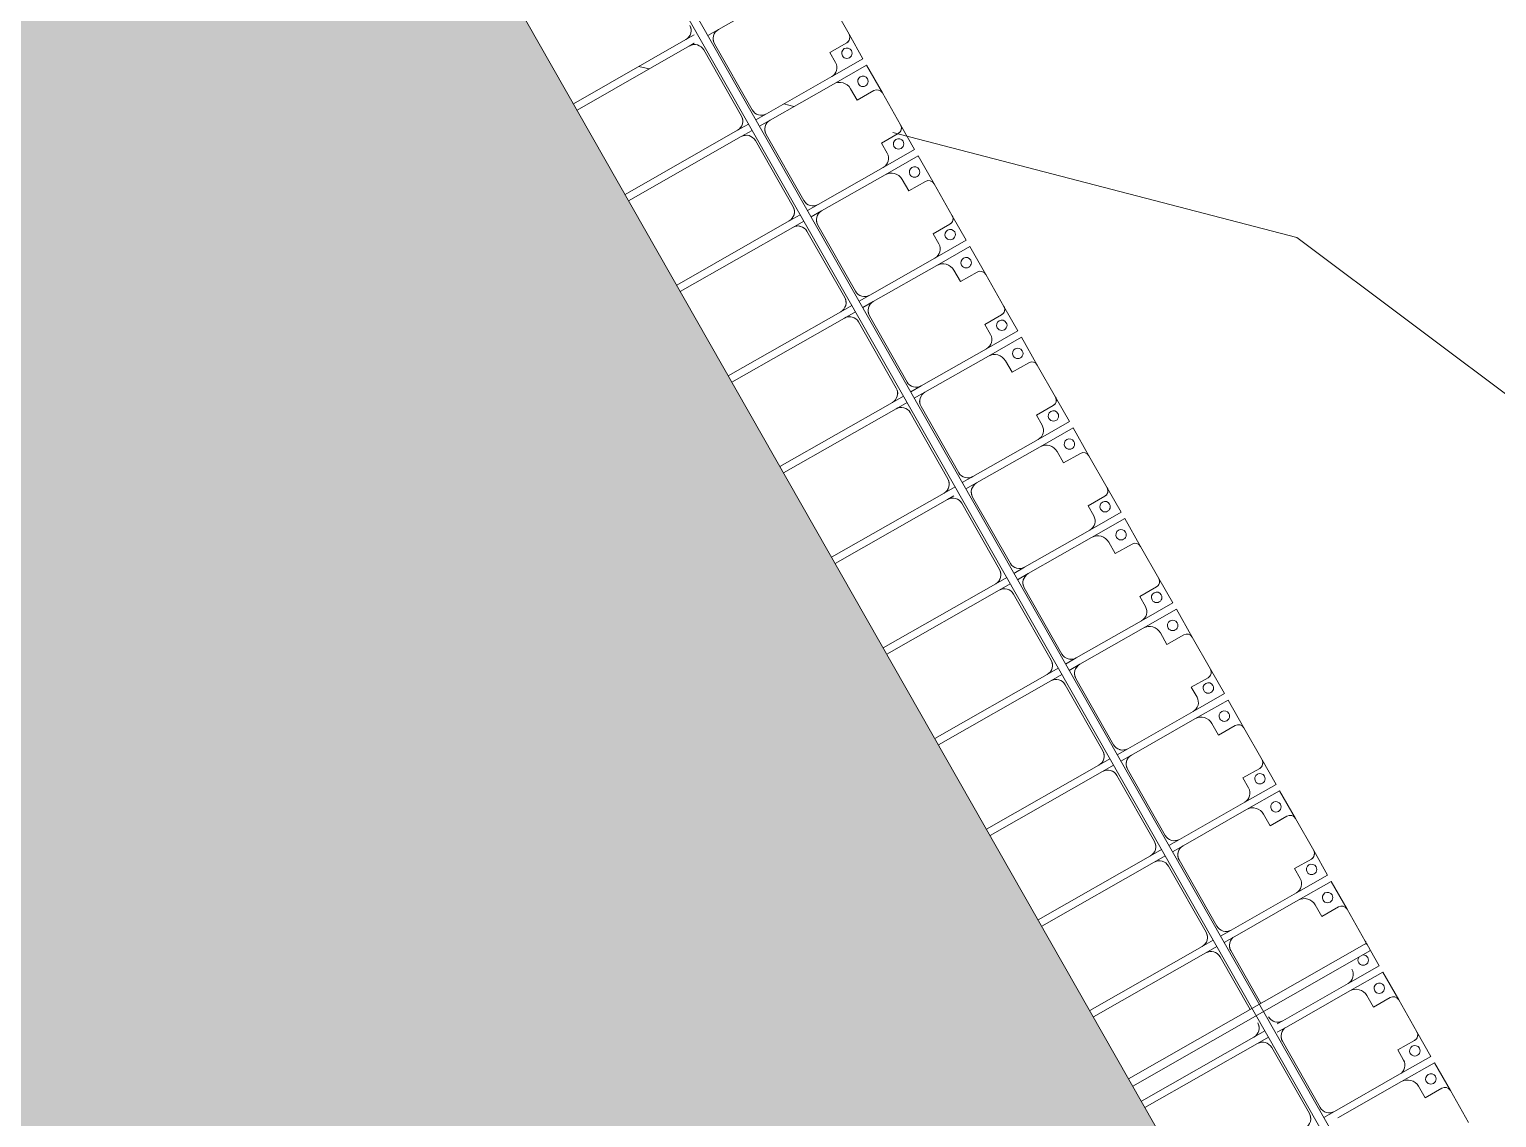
# Model space of a CAD drawing. Header units: millimetres. Extents: x -861324 to 439029, y -308065 to 694685.
# Drawn here: x -144491 to -137459, y 54599 to 59813 of the extents above; entities that cross this region are included whole.
import ezdxf

# ---------------------------------------------------------------- set-up
doc = ezdxf.new("R2010")
doc.units = ezdxf.units.MM
for name, color, linetype, lineweight in [('A-DETL-GENF', 92, 'Continuous', 9), ('A-DETL-THIN', 151, 'Continuous', 9), ('A-GENM', 13, 'Continuous', 9), ('C-TOPO-MINR', 7, 'Continuous', 9), ('S-BEAM', 12, 'Continuous', 9)]:
    doc.layers.add(name, color=color, linetype=linetype, lineweight=lineweight)

# ---------------------------------------------------------------- blocks, each defined once
blk = doc.blocks.new('Dải phao đi lại kèm đỡ invester - DẢI PHAO ĐI LẠI-15551-BỐ TRÍ BÈ PIN HỒ BẢN MÒNG')
at = {"layer": 'A-GENM', "color": 7}
for p, q in [((18588.2, 1312.2), (18411.8, 1312.2)), ((18618.2, 1189.7), (18618.2, 1282.2)), ((18881.8, 1282.2), (18881.8, 1189.7)), ((19088.2, 1312.2), (18911.8, 1312.2)), ((19118.2, 1189.7), (19118.2, 1282.2)), ((19381.8, 1282.2), (19381.8, 1189.7)), ((19588.2, 1312.2), (19411.8, 1312.2)), ((19618.2, 1189.7), (19618.2, 1282.2)), ((19881.8, 1282.2), (19881.8, 1189.7)), ((20088.2, 1312.2), (19911.8, 1312.2)), ((20118.2, 1189.7), (20118.2, 1282.2)), ((20381.8, 1282.2), (20381.8, 1189.7)), ((20588.2, 1312.2), (20411.8, 1312.2)), ((20618.2, 1189.7), (20618.2, 1282.2)), ((20881.8, 1282.2), (20881.8, 1189.7)), ((21088.2, 1312.2), (20911.8, 1312.2)), ((21118.2, 1189.7), (21118.2, 1282.2)), ((21381.8, 1282.2), (21381.8, 1189.7)), ((21588.2, 1312.2), (21411.8, 1312.2)), ((21618.2, 1189.7), (21618.2, 1282.2)), ((21881.8, 1282.2), (21881.8, 1189.7)), ((22088.2, 1312.2), (21911.8, 1312.2)), ((22118.2, 1189.7), (22118.2, 1282.2)), ((22381.8, 1282.2), (22381.8, 1189.7)), ((22588.2, 1312.2), (22411.8, 1312.2)), ((22618.2, 1189.7), (22618.2, 1282.2)), ((22881.8, 1282.2), (22881.8, 1189.7)), ((23088.2, 1312.2), (22911.8, 1312.2)), ((23118.2, 1189.7), (23118.2, 1282.2)), ((23381.8, 1282.2), (23381.8, 1189.7)), ((23588.2, 1312.2), (23411.8, 1312.2)), ((23881.8, 1282.2), (23881.8, 1189.7)), ((24088.2, 1312.2), (23911.8, 1312.2)), ((24118.2, 1189.7), (24118.2, 1282.2)), ((24381.8, 1282.2), (24381.8, 1189.7)), ((24588.2, 1312.2), (24411.8, 1312.2)), ((18258.4, 1129.7), (18258.4, 779.7)), ((18673.4, 1189.7), (18618.2, 1189.7)), ((18723.4, 779.7), (18723.4, 1139.7)), ((18758.4, 1129.7), (18758.4, 779.7)), ((18881.8, 1189.7), (18818.4, 1189.7)), ((19173.4, 1189.7), (19118.2, 1189.7)), ((19223.4, 779.7), (19223.4, 1139.7)), ((19258.4, 1129.7), (19258.4, 779.7)), ((19381.8, 1189.7), (19318.4, 1189.7)), ((19673.4, 1189.7), (19618.2, 1189.7)), ((19723.4, 779.7), (19723.4, 1139.7)), ((19758.4, 1129.7), (19758.4, 779.7)), ((19881.8, 1189.7), (19818.4, 1189.7)), ((20173.4, 1189.7), (20118.2, 1189.7)), ((20223.4, 779.7), (20223.4, 1139.7)), ((20258.4, 1129.7), (20258.4, 779.7)), ((20381.8, 1189.7), (20318.4, 1189.7)), ((20673.4, 1189.7), (20618.2, 1189.7)), ((20723.4, 779.7), (20723.4, 1139.7)), ((20758.4, 1129.7), (20758.4, 779.7)), ((20881.8, 1189.7), (20818.4, 1189.7)), ((21173.4, 1189.7), (21118.2, 1189.7)), ((21223.4, 779.7), (21223.4, 1139.7)), ((21258.4, 1129.7), (21258.4, 779.7)), ((21381.8, 1189.7), (21318.4, 1189.7)), ((21673.4, 1189.7), (21618.2, 1189.7)), ((21723.4, 779.7), (21723.4, 1139.7)), ((21758.4, 1129.7), (21758.4, 779.7)), ((21881.8, 1189.7), (21818.4, 1189.7)), ((22173.4, 1189.7), (22118.2, 1189.7)), ((22223.4, 779.7), (22223.4, 1139.7)), ((22258.4, 1129.7), (22258.4, 779.7)), ((22381.8, 1189.7), (22318.4, 1189.7)), ((22673.4, 1189.7), (22618.2, 1189.7)), ((22723.4, 779.7), (22723.4, 1139.7)), ((22758.4, 1129.7), (22758.4, 779.7)), ((22881.8, 1189.7), (22818.4, 1189.7)), ((23173.4, 1189.7), (23118.2, 1189.7)), ((23223.4, 779.7), (23223.4, 1139.7)), ((23258.4, 1129.7), (23258.4, 779.7)), ((23381.8, 1189.7), (23318.4, 1189.7)), ((23723.4, 779.7), (23723.4, 1139.7)), ((23758.4, 1129.7), (23758.4, 779.7)), ((23881.8, 1189.7), (23818.4, 1189.7)), ((24173.4, 1189.7), (24118.2, 1189.7)), ((24223.4, 779.7), (24223.4, 1139.7)), ((24258.4, 1129.7), (24258.4, 779.7)), ((24381.8, 1189.7), (24318.4, 1189.7)), ((18258.4, 721.1), (18258.4, 779.7)), ((18723.4, 779.7), (18723.4, 721.1)), ((18758.4, 721.1), (18758.4, 779.7)), ((19223.4, 779.7), (19223.4, 721.1)), ((19258.4, 721.1), (19258.4, 779.7)), ((19723.4, 779.7), (19723.4, 721.1)), ((19758.4, 721.1), (19758.4, 779.7)), ((20223.4, 779.7), (20223.4, 721.1)), ((20258.4, 721.1), (20258.4, 779.7)), ((20723.4, 779.7), (20723.4, 721.1)), ((20758.4, 721.1), (20758.4, 779.7)), ((21223.4, 779.7), (21223.4, 721.1)), ((21258.4, 721.1), (21258.4, 779.7)), ((21723.4, 779.7), (21723.4, 721.1)), ((21758.4, 721.1), (21758.4, 779.7)), ((22223.4, 779.7), (22223.4, 721.1)), ((22258.4, 721.1), (22258.4, 779.7)), ((22723.4, 779.7), (22723.4, 721.1)), ((22758.4, 721.1), (22758.4, 779.7)), ((23223.4, 779.7), (23223.4, 721.1)), ((23258.4, 721.1), (23258.4, 779.7)), ((23723.4, 779.7), (23723.4, 749.5)), ((23758.4, 729.5), (23758.4, 779.7)), ((24223.4, 779.7), (24223.4, 721.1)), ((18308.4, 729.7), (18673.4, 729.7)), ((18808.4, 729.7), (19173.4, 729.7)), ((19308.4, 729.7), (19673.4, 729.7)), ((19808.4, 729.7), (20173.4, 729.7)), ((20308.4, 729.7), (20673.4, 729.7)), ((20808.4, 729.7), (21173.4, 729.7)), ((21308.4, 729.7), (21673.4, 729.7)), ((21808.4, 729.7), (22173.4, 729.7)), ((22308.4, 729.7), (22673.4, 729.7)), ((22808.4, 729.7), (23173.4, 729.7)), ((23308.4, 729.7), (23599.8, 729.7)), ((23808.4, 729.7), (24173.4, 729.7)), ((18223.4, 666.8), (18223.4, 620.3)), ((18258.4, 620.3), (18258.4, 646.8)), ((18673.4, 670.3), (18308.4, 670.3)), ((18723.4, 681.1), (18723.4, 620.3)), ((18758.4, 620.3), (18758.4, 681.1)), ((19173.4, 670.3), (18808.4, 670.3)), ((19223.4, 681.1), (19223.4, 620.3)), ((19258.4, 620.3), (19258.4, 681.1)), ((19673.4, 670.3), (19308.4, 670.3)), ((19723.4, 681.1), (19723.4, 620.3)), ((19758.4, 620.3), (19758.4, 681.1)), ((20173.4, 670.3), (19808.4, 670.3)), ((20223.4, 681.1), (20223.4, 620.3)), ((20258.4, 620.3), (20258.4, 681.1)), ((20673.4, 670.3), (20308.4, 670.3)), ((20723.4, 681.1), (20723.4, 620.3)), ((20758.4, 620.3), (20758.4, 655.2)), ((21173.4, 670.3), (20808.4, 670.3)), ((21223.4, 681.1), (21223.4, 620.3)), ((21258.4, 620.3), (21258.4, 681.1)), ((21673.4, 670.3), (21308.4, 670.3)), ((21723.4, 681.1), (21723.4, 620.3)), ((21758.4, 620.3), (21758.4, 681.1)), ((22173.4, 670.3), (21808.4, 670.3)), ((22223.4, 681.1), (22223.4, 620.3)), ((22258.4, 620.3), (22258.4, 681.1)), ((22673.4, 670.3), (22308.4, 670.3)), ((22723.4, 681.1), (22723.4, 620.3)), ((22758.4, 620.3), (22758.4, 681.1)), ((23173.4, 670.3), (22808.4, 670.3)), ((23223.4, 681.1), (23223.4, 630)), ((23258.4, 620.3), (23258.4, 681.1)), ((23599.8, 670.3), (23308.4, 670.3)), ((23723.4, 681.1), (23723.4, 620.3)), ((23758.4, 620.3), (23758.4, 681.1)), ((24173.4, 670.3), (23808.4, 670.3)), ((18223.4, 0), (18223.4, 620.3)), ((18258.4, 620.3), (18258.4, 0)), ((18723.4, 0), (18723.4, 620.3)), ((18758.4, 620.3), (18758.4, 0)), ((19223.4, 0), (19223.4, 620.3)), ((19258.4, 620.3), (19258.4, 0)), ((19723.4, 0), (19723.4, 620.3)), ((19758.4, 620.3), (19758.4, 0)), ((20223.4, 0), (20223.4, 620.3)), ((20258.4, 620.3), (20258.4, 0)), ((20723.4, 0), (20723.4, 620.3)), ((20758.4, 620.3), (20758.4, 0)), ((21223.4, 0), (21223.4, 620.3)), ((21258.4, 620.3), (21258.4, 0)), ((21723.4, 0), (21723.4, 620.3)), ((21758.4, 620.3), (21758.4, 0)), ((22223.4, 0), (22223.4, 620.3)), ((22258.4, 620.3), (22258.4, 0)), ((22723.4, 0), (22723.4, 620.3)), ((22758.4, 620.3), (22758.4, 0)), ((23223.4, 0), (23223.4, 620.3)), ((23258.4, 620.3), (23258.4, 0)), ((23723.4, 0), (23723.4, 620.3)), ((23758.4, 620.3), (23758.4, 0))]:
    blk.add_line(p, q, dxfattribs=at)
at = {"layer": 'A-GENM', "color": 9}
for p, q in [((18588.2, 1312.2), (18723.4, 1312.2)), ((18723.4, 1312.2), (18588.2, 1312.2)), ((18618.2, 1282.2), (18618.2, 1189.7)), ((18618.2, 1282.2), (18618.2, 1189.7)), ((18618.2, 1189.7), (18618.2, 1282.2)), ((18723.4, 1312.2), (18723.4, 1139.7)), ((18723.4, 1139.7), (18723.4, 1312.2)), ((18758.4, 1312.2), (18911.8, 1312.2)), ((18758.4, 1129.7), (18758.4, 1312.2)), ((18758.4, 1312.2), (18758.4, 1129.7)), ((18911.8, 1312.2), (18758.4, 1312.2)), ((18881.8, 1189.7), (18881.8, 1282.2)), ((18881.8, 1189.7), (18881.8, 1282.2)), ((18881.8, 1282.2), (18881.8, 1189.7)), ((19088.2, 1312.2), (19223.4, 1312.2)), ((19223.4, 1312.2), (19088.2, 1312.2)), ((19118.2, 1282.2), (19118.2, 1189.7)), ((19118.2, 1282.2), (19118.2, 1189.7)), ((19118.2, 1189.7), (19118.2, 1282.2)), ((19223.4, 1312.2), (19223.4, 1139.7)), ((19223.4, 1139.7), (19223.4, 1312.2)), ((19258.4, 1312.2), (19411.8, 1312.2)), ((19258.4, 1129.7), (19258.4, 1312.2)), ((19258.4, 1312.2), (19258.4, 1129.7)), ((19411.8, 1312.2), (19258.4, 1312.2)), ((19381.8, 1189.7), (19381.8, 1282.2)), ((19381.8, 1189.7), (19381.8, 1282.2)), ((19381.8, 1282.2), (19381.8, 1189.7)), ((19588.2, 1312.2), (19723.4, 1312.2)), ((19723.4, 1312.2), (19588.2, 1312.2)), ((19618.2, 1282.2), (19618.2, 1189.7)), ((19618.2, 1282.2), (19618.2, 1189.7)), ((19618.2, 1189.7), (19618.2, 1282.2)), ((19723.4, 1312.2), (19723.4, 1139.7)), ((19723.4, 1139.7), (19723.4, 1312.2)), ((19758.4, 1312.2), (19911.8, 1312.2)), ((19758.4, 1129.7), (19758.4, 1312.2)), ((19758.4, 1312.2), (19758.4, 1129.7)), ((19911.8, 1312.2), (19758.4, 1312.2)), ((19881.8, 1189.7), (19881.8, 1282.2)), ((19881.8, 1189.7), (19881.8, 1282.2)), ((19881.8, 1282.2), (19881.8, 1189.7)), ((20088.2, 1312.2), (20223.4, 1312.2)), ((20223.4, 1312.2), (20088.2, 1312.2)), ((20118.2, 1282.2), (20118.2, 1189.7)), ((20118.2, 1282.2), (20118.2, 1189.7)), ((20118.2, 1189.7), (20118.2, 1282.2)), ((20223.4, 1312.2), (20223.4, 1139.7)), ((20223.4, 1139.7), (20223.4, 1312.2)), ((20258.4, 1312.2), (20411.8, 1312.2)), ((20258.4, 1129.7), (20258.4, 1312.2)), ((20258.4, 1312.2), (20258.4, 1129.7)), ((20411.8, 1312.2), (20258.4, 1312.2)), ((20381.8, 1189.7), (20381.8, 1282.2)), ((20381.8, 1189.7), (20381.8, 1282.2)), ((20381.8, 1282.2), (20381.8, 1189.7)), ((20588.2, 1312.2), (20723.4, 1312.2)), ((20723.4, 1312.2), (20588.2, 1312.2)), ((20618.2, 1282.2), (20618.2, 1189.7)), ((20618.2, 1282.2), (20618.2, 1189.7)), ((20618.2, 1189.7), (20618.2, 1282.2)), ((20723.4, 1312.2), (20723.4, 1139.7)), ((20723.4, 1139.7), (20723.4, 1312.2)), ((20758.4, 1312.2), (20911.8, 1312.2)), ((20758.4, 1129.7), (20758.4, 1312.2)), ((20758.4, 1312.2), (20758.4, 1129.7)), ((20911.8, 1312.2), (20758.4, 1312.2)), ((20881.8, 1189.7), (20881.8, 1282.2)), ((20881.8, 1189.7), (20881.8, 1282.2)), ((20881.8, 1282.2), (20881.8, 1189.7)), ((21088.2, 1312.2), (21223.4, 1312.2)), ((21223.4, 1312.2), (21088.2, 1312.2)), ((21118.2, 1282.2), (21118.2, 1189.7)), ((21118.2, 1282.2), (21118.2, 1189.7)), ((21118.2, 1189.7), (21118.2, 1282.2)), ((21223.4, 1312.2), (21223.4, 1139.7)), ((21223.4, 1139.7), (21223.4, 1312.2)), ((21258.4, 1312.2), (21411.8, 1312.2)), ((21258.4, 1129.7), (21258.4, 1312.2)), ((21258.4, 1312.2), (21258.4, 1129.7)), ((21411.8, 1312.2), (21258.4, 1312.2)), ((21381.8, 1189.7), (21381.8, 1282.2)), ((21381.8, 1189.7), (21381.8, 1282.2)), ((21381.8, 1282.2), (21381.8, 1189.7)), ((21588.2, 1312.2), (21723.4, 1312.2)), ((21723.4, 1312.2), (21588.2, 1312.2)), ((21618.2, 1282.2), (21618.2, 1189.7)), ((21618.2, 1282.2), (21618.2, 1189.7)), ((21618.2, 1189.7), (21618.2, 1282.2)), ((21723.4, 1312.2), (21723.4, 1139.7)), ((21723.4, 1139.7), (21723.4, 1312.2)), ((21758.4, 1312.2), (21911.8, 1312.2)), ((21758.4, 1129.7), (21758.4, 1312.2)), ((21758.4, 1312.2), (21758.4, 1129.7)), ((21911.8, 1312.2), (21758.4, 1312.2)), ((21881.8, 1189.7), (21881.8, 1282.2)), ((21881.8, 1189.7), (21881.8, 1282.2)), ((21881.8, 1282.2), (21881.8, 1189.7)), ((22088.2, 1312.2), (22223.4, 1312.2)), ((22223.4, 1312.2), (22088.2, 1312.2)), ((22118.2, 1282.2), (22118.2, 1189.7)), ((22118.2, 1282.2), (22118.2, 1189.7)), ((22118.2, 1189.7), (22118.2, 1282.2)), ((22223.4, 1312.2), (22223.4, 1139.7)), ((22223.4, 1139.7), (22223.4, 1312.2)), ((22258.4, 1312.2), (22411.8, 1312.2)), ((22258.4, 1129.7), (22258.4, 1312.2)), ((22258.4, 1312.2), (22258.4, 1129.7)), ((22411.8, 1312.2), (22258.4, 1312.2)), ((22381.8, 1189.7), (22381.8, 1282.2)), ((22381.8, 1189.7), (22381.8, 1282.2)), ((22381.8, 1282.2), (22381.8, 1189.7)), ((22588.2, 1312.2), (22723.4, 1312.2)), ((22723.4, 1312.2), (22588.2, 1312.2)), ((22618.2, 1282.2), (22618.2, 1189.7)), ((22618.2, 1282.2), (22618.2, 1189.7)), ((22618.2, 1189.7), (22618.2, 1282.2)), ((22723.4, 1312.2), (22723.4, 1139.7)), ((22723.4, 1139.7), (22723.4, 1312.2)), ((22758.4, 1312.2), (22911.8, 1312.2)), ((22758.4, 1129.7), (22758.4, 1312.2)), ((22758.4, 1312.2), (22758.4, 1129.7)), ((22911.8, 1312.2), (22758.4, 1312.2)), ((22881.8, 1228.8), (22881.8, 1282.2)), ((22881.8, 1228.8), (22881.8, 1282.2)), ((22881.8, 1282.2), (22881.8, 1228.8)), ((23088.2, 1312.2), (23223.4, 1312.2)), ((23223.4, 1312.2), (23088.2, 1312.2)), ((23118.2, 1282.2), (23118.2, 1189.7)), ((23118.2, 1282.2), (23118.2, 1189.7)), ((23118.2, 1189.7), (23118.2, 1282.2)), ((23223.4, 1312.2), (23223.4, 1139.7)), ((23223.4, 1139.7), (23223.4, 1312.2)), ((23258.4, 1312.2), (23411.8, 1312.2)), ((23258.4, 1129.7), (23258.4, 1312.2)), ((23258.4, 1312.2), (23258.4, 1129.7)), ((23411.8, 1312.2), (23258.4, 1312.2)), ((23381.8, 1189.7), (23381.8, 1282.2)), ((23381.8, 1189.7), (23381.8, 1282.2)), ((23381.8, 1282.2), (23381.8, 1189.7)), ((23639.8, 1312.2), (23723.4, 1312.2)), ((23723.4, 1312.2), (23639.8, 1312.2)), ((23723.4, 1312.2), (23723.4, 1139.7)), ((23723.4, 1139.7), (23723.4, 1312.2)), ((23758.4, 1312.2), (23911.8, 1312.2)), ((23758.4, 1129.7), (23758.4, 1312.2)), ((23758.4, 1312.2), (23758.4, 1129.7)), ((23911.8, 1312.2), (23758.4, 1312.2)), ((23881.8, 1189.7), (23881.8, 1282.2)), ((23881.8, 1189.7), (23881.8, 1282.2)), ((23881.8, 1282.2), (23881.8, 1189.7)), ((24088.2, 1312.2), (24223.4, 1312.2)), ((24223.4, 1312.2), (24088.2, 1312.2)), ((24118.2, 1282.2), (24118.2, 1189.7)), ((24118.2, 1282.2), (24118.2, 1189.7)), ((24118.2, 1189.7), (24118.2, 1282.2)), ((24223.4, 1312.2), (24223.4, 1139.7)), ((24223.4, 1139.7), (24223.4, 1312.2)), ((24258.4, 1312.2), (24411.8, 1312.2)), ((24258.4, 1129.7), (24258.4, 1312.2)), ((24258.4, 1312.2), (24258.4, 1129.7)), ((24411.8, 1312.2), (24258.4, 1312.2)), ((24381.8, 1189.7), (24381.8, 1282.2)), ((24381.8, 1189.7), (24381.8, 1282.2)), ((24381.8, 1282.2), (24381.8, 1189.7)), ((18618.2, 1189.7), (18673.4, 1189.7)), ((18618.2, 1189.7), (18673.4, 1189.7)), ((18673.4, 1189.7), (18618.2, 1189.7)), ((18818.4, 1189.7), (18881.8, 1189.7)), ((18818.4, 1189.7), (18881.8, 1189.7)), ((18881.8, 1189.7), (18818.4, 1189.7)), ((19118.2, 1189.7), (19173.4, 1189.7)), ((19118.2, 1189.7), (19173.4, 1189.7)), ((19173.4, 1189.7), (19118.2, 1189.7)), ((19318.4, 1189.7), (19381.8, 1189.7)), ((19318.4, 1189.7), (19381.8, 1189.7)), ((19381.8, 1189.7), (19318.4, 1189.7)), ((19618.2, 1189.7), (19673.4, 1189.7)), ((19618.2, 1189.7), (19673.4, 1189.7)), ((19673.4, 1189.7), (19618.2, 1189.7)), ((19818.4, 1189.7), (19881.8, 1189.7)), ((19818.4, 1189.7), (19881.8, 1189.7)), ((19881.8, 1189.7), (19818.4, 1189.7)), ((20118.2, 1189.7), (20173.4, 1189.7)), ((20118.2, 1189.7), (20173.4, 1189.7)), ((20173.4, 1189.7), (20118.2, 1189.7)), ((20318.4, 1189.7), (20381.8, 1189.7)), ((20318.4, 1189.7), (20381.8, 1189.7)), ((20381.8, 1189.7), (20318.4, 1189.7)), ((20618.2, 1189.7), (20673.4, 1189.7)), ((20618.2, 1189.7), (20673.4, 1189.7)), ((20673.4, 1189.7), (20618.2, 1189.7)), ((20818.4, 1189.7), (20881.8, 1189.7)), ((20818.4, 1189.7), (20881.8, 1189.7)), ((20881.8, 1189.7), (20818.4, 1189.7)), ((21118.2, 1189.7), (21173.4, 1189.7)), ((21118.2, 1189.7), (21173.4, 1189.7)), ((21173.4, 1189.7), (21118.2, 1189.7)), ((21318.4, 1189.7), (21381.8, 1189.7)), ((21318.4, 1189.7), (21381.8, 1189.7)), ((21381.8, 1189.7), (21318.4, 1189.7)), ((21618.2, 1189.7), (21673.4, 1189.7)), ((21618.2, 1189.7), (21673.4, 1189.7)), ((21673.4, 1189.7), (21618.2, 1189.7)), ((21818.4, 1189.7), (21881.8, 1189.7)), ((21818.4, 1189.7), (21881.8, 1189.7)), ((21881.8, 1189.7), (21818.4, 1189.7)), ((22118.2, 1189.7), (22173.4, 1189.7)), ((22118.2, 1189.7), (22173.4, 1189.7)), ((22173.4, 1189.7), (22118.2, 1189.7)), ((22318.4, 1189.7), (22381.8, 1189.7)), ((22318.4, 1189.7), (22381.8, 1189.7)), ((22381.8, 1189.7), (22318.4, 1189.7)), ((22618.2, 1189.7), (22673.4, 1189.7)), ((22618.2, 1189.7), (22673.4, 1189.7)), ((22673.4, 1189.7), (22618.2, 1189.7)), ((22818.4, 1189.7), (22881.8, 1189.7)), ((22818.4, 1189.7), (22881.8, 1189.7)), ((22881.8, 1189.7), (22818.4, 1189.7)), ((23118.2, 1189.7), (23173.4, 1189.7)), ((23118.2, 1189.7), (23173.4, 1189.7)), ((23173.4, 1189.7), (23118.2, 1189.7)), ((23318.4, 1189.7), (23381.8, 1189.7)), ((23318.4, 1189.7), (23381.8, 1189.7)), ((23381.8, 1189.7), (23318.4, 1189.7)), ((23818.4, 1189.7), (23881.8, 1189.7)), ((23818.4, 1189.7), (23881.8, 1189.7)), ((23881.8, 1189.7), (23818.4, 1189.7)), ((24118.2, 1189.7), (24173.4, 1189.7)), ((24118.2, 1189.7), (24173.4, 1189.7)), ((24173.4, 1189.7), (24118.2, 1189.7)), ((24318.4, 1189.7), (24381.8, 1189.7)), ((24318.4, 1189.7), (24381.8, 1189.7)), ((24381.8, 1189.7), (24318.4, 1189.7)), ((18258.4, 721.1), (18258.4, 779.7)), ((18723.4, 779.7), (18723.4, 721.1)), ((18758.4, 721.1), (18758.4, 779.7)), ((19223.4, 779.7), (19223.4, 721.1)), ((19258.4, 721.1), (19258.4, 779.7)), ((19723.4, 779.7), (19723.4, 721.1)), ((19758.4, 721.1), (19758.4, 779.7)), ((20223.4, 779.7), (20223.4, 721.1)), ((20258.4, 721.1), (20258.4, 779.7)), ((20723.4, 779.7), (20723.4, 721.1)), ((20758.4, 721.1), (20758.4, 779.7)), ((21223.4, 779.7), (21223.4, 721.1)), ((21258.4, 721.1), (21258.4, 779.7)), ((21723.4, 779.7), (21723.4, 721.1)), ((21758.4, 721.1), (21758.4, 779.7)), ((22223.4, 779.7), (22223.4, 721.1)), ((22258.4, 721.1), (22258.4, 779.7)), ((22723.4, 779.7), (22723.4, 721.1)), ((22758.4, 721.1), (22758.4, 779.7)), ((23223.4, 779.7), (23223.4, 721.1)), ((23258.4, 721.1), (23258.4, 779.7)), ((23723.4, 779.7), (23723.4, 749.5)), ((23758.4, 729.5), (23758.4, 779.7)), ((24223.4, 779.7), (24223.4, 721.1)), ((18258.4, 619), (18258.4, 646.8)), ((18723.4, 681.1), (18723.4, 620.3)), ((18758.4, 620.3), (18758.4, 681.1)), ((19223.4, 681.1), (19223.4, 620.3)), ((19258.4, 620.3), (19258.4, 681.1)), ((19723.4, 681.1), (19723.4, 620.3)), ((19758.4, 620.3), (19758.4, 681.1)), ((20223.4, 681.1), (20223.4, 620.3)), ((20258.4, 620.3), (20258.4, 681.1)), ((20723.4, 681.1), (20723.4, 620.3)), ((21223.4, 681.1), (21223.4, 620.3)), ((21258.4, 620.3), (21258.4, 681.1)), ((21723.4, 681.1), (21723.4, 620.3)), ((21758.4, 620.3), (21758.4, 681.1)), ((22223.4, 681.1), (22223.4, 620.3)), ((22258.4, 620.3), (22258.4, 681.1)), ((22723.4, 681.1), (22723.4, 620.3)), ((22758.4, 620.3), (22758.4, 681.1)), ((23223.4, 681.1), (23223.4, 630)), ((23258.4, 620.3), (23258.4, 681.1)), ((23723.4, 681.1), (23723.4, 620.3)), ((23758.4, 620.3), (23758.4, 681.1))]:
    blk.add_line(p, q, dxfattribs=at)
at = {"layer": 'A-GENM', "color": 7}
for centre, radius, start, end in [((18588.2, 1282.2), 30, 360, 90), ((18911.8, 1282.2), 30, 90, 180), ((19088.2, 1282.2), 30, 360, 90), ((19411.8, 1282.2), 30, 90, 180), ((19588.2, 1282.2), 30, 360, 90), ((19911.8, 1282.2), 30, 90, 180), ((20088.2, 1282.2), 30, 360, 90), ((20411.8, 1282.2), 30, 90, 180), ((20588.2, 1282.2), 30, 360, 90), ((20911.8, 1282.2), 30, 90, 180), ((21088.2, 1282.2), 30, 360, 90), ((21411.8, 1282.2), 30, 90, 180), ((21588.2, 1282.2), 30, 360, 90), ((21911.8, 1282.2), 30, 90, 180), ((22088.2, 1282.2), 30, 360, 90), ((22411.8, 1282.2), 30, 90, 180), ((22588.2, 1282.2), 30, 360, 90), ((22911.8, 1282.2), 30, 90, 180), ((23088.2, 1282.2), 30, 360, 90), ((23411.8, 1282.2), 30, 90, 180), ((23588.2, 1282.2), 30, 60, 90), ((23911.8, 1282.2), 30, 90, 180), ((24088.2, 1282.2), 30, 360, 90), ((24411.8, 1282.2), 30, 90, 180), ((18673.4, 1139.7), 50, 0, 90), ((18818.4, 1129.7), 60, 90, 180), ((19173.4, 1139.7), 50, 0, 90), ((19318.4, 1129.7), 60, 90, 180), ((19673.4, 1139.7), 50, 0, 90), ((19818.4, 1129.7), 60, 90, 180), ((20173.4, 1139.7), 50, 0, 90), ((20318.4, 1129.7), 60, 90, 180), ((20673.4, 1139.7), 50, 0, 90), ((20818.4, 1129.7), 60, 90, 180), ((21173.4, 1139.7), 50, 0, 90), ((21318.4, 1129.7), 60, 90, 180), ((21673.4, 1139.7), 50, 0, 90), ((21818.4, 1129.7), 60, 90, 180), ((22173.4, 1139.7), 50, 0, 90), ((22318.4, 1129.7), 60, 90, 180), ((22673.4, 1139.7), 50, 0, 90), ((22818.4, 1129.7), 60, 90, 180), ((23173.4, 1139.7), 50, 0, 90), ((23318.4, 1129.7), 60, 90, 180), ((23673.4, 1139.7), 50, 0, 90), ((23818.4, 1129.7), 60, 90, 180), ((24173.4, 1139.7), 50, 0, 90), ((24318.4, 1129.7), 60, 90, 180), ((18308.4, 779.7), 50, 180, 270), ((18673.4, 779.7), 50, 270, 0), ((18673.4, 779.7), 50, 300, 0), ((18808.4, 779.7), 50, 180, 270), ((19173.4, 779.7), 50, 270, 0), ((19173.4, 779.7), 50, 300, 0), ((19308.4, 779.7), 50, 180, 270), ((19673.4, 779.7), 50, 270, 0), ((19673.4, 779.7), 50, 300, 0), ((19808.4, 779.7), 50, 180, 270), ((20173.4, 779.7), 50, 270, 0), ((20173.4, 779.7), 50, 300, 0), ((20308.4, 779.7), 50, 180, 270), ((20673.4, 779.7), 50, 270, 0), ((20673.4, 779.7), 50, 300, 0), ((20808.4, 779.7), 50, 180, 270), ((21173.4, 779.7), 50, 270, 0), ((21173.4, 779.7), 50, 300, 0), ((21308.4, 779.7), 50, 180, 270), ((21673.4, 779.7), 50, 270, 0), ((21673.4, 779.7), 50, 300, 0), ((21808.4, 779.7), 50, 180, 270), ((22173.4, 779.7), 50, 270, 0), ((22173.4, 779.7), 50, 300, 0), ((22308.4, 779.7), 50, 180, 270), ((22673.4, 779.7), 50, 270, 0), ((22673.4, 779.7), 50, 300, 0), ((22808.4, 779.7), 50, 180, 270), ((23173.4, 779.7), 50, 270, 0), ((23173.4, 779.7), 50, 300, 0), ((23308.4, 779.7), 50, 180, 270), ((23673.4, 779.7), 50, 270, 0), ((23673.4, 779.7), 50, 300, 0), ((23808.4, 779.7), 50, 180, 270), ((24173.4, 779.7), 50, 270, 0), ((24173.4, 779.7), 50, 300, 0), ((18308.4, 779.7), 50, 210, 270), ((18808.4, 779.7), 50, 210, 270), ((19308.4, 779.7), 50, 210, 270), ((19808.4, 779.7), 50, 210, 270), ((20308.4, 779.7), 50, 210, 270), ((20808.4, 779.7), 50, 210, 270), ((21308.4, 779.7), 50, 210, 270), ((21808.4, 779.7), 50, 210, 270), ((22308.4, 779.7), 50, 210, 270), ((22808.4, 779.7), 50, 210, 270), ((23308.4, 779.7), 50, 210, 270), ((23808.4, 779.7), 50, 210, 270), ((18173.4, 620.3), 50, 360, 90), ((18173.4, 620.3), 50, 30, 90), ((18308.4, 620.3), 50, 90, 180), ((18308.4, 620.3), 50, 119.28407, 180), ((18673.4, 620.3), 50, 360, 90), ((18673.4, 620.3), 50, 30, 90), ((18808.4, 620.3), 50, 90, 180), ((18808.4, 620.3), 50, 120, 180), ((19173.4, 620.3), 50, 360, 90), ((19173.4, 620.3), 50, 30, 90), ((19308.4, 620.3), 50, 90, 180), ((19308.4, 620.3), 50, 120, 180), ((19673.4, 620.3), 50, 360, 90), ((19673.4, 620.3), 50, 30, 90), ((19808.4, 620.3), 50, 90, 180), ((19808.4, 620.3), 50, 120, 180), ((20173.4, 620.3), 50, 360, 90), ((20173.4, 620.3), 50, 30, 90), ((20308.4, 620.3), 50, 90, 180), ((20308.4, 620.3), 50, 120, 180), ((20673.4, 620.3), 50, 360, 90), ((20673.4, 620.3), 50, 30, 90), ((20808.4, 620.3), 50, 90, 180), ((20808.4, 620.3), 50, 120, 180), ((21173.4, 620.3), 50, 360, 90), ((21173.4, 620.3), 50, 30, 90), ((21308.4, 620.3), 50, 90, 180), ((21308.4, 620.3), 50, 120, 180), ((21673.4, 620.3), 50, 360, 90), ((21673.4, 620.3), 50, 30, 90), ((21808.4, 620.3), 50, 90, 180), ((21808.4, 620.3), 50, 120, 180), ((22173.4, 620.3), 50, 360, 90), ((22173.4, 620.3), 50, 30, 90), ((22308.4, 620.3), 50, 90, 180), ((22308.4, 620.3), 50, 120, 180), ((22673.4, 620.3), 50, 360, 90), ((22673.4, 620.3), 50, 30, 90), ((22808.4, 620.3), 50, 90, 180), ((22808.4, 620.3), 50, 120, 180), ((23173.4, 620.3), 50, 360, 90), ((23173.4, 620.3), 50, 30, 90), ((23308.4, 620.3), 50, 90, 180), ((23308.4, 620.3), 50, 120, 180), ((23673.4, 620.3), 50, 360, 90), ((23673.4, 620.3), 50, 30, 90), ((23808.4, 620.3), 50, 90, 180), ((23808.4, 620.3), 50, 120, 180), ((24173.4, 620.3), 50, 360, 90), ((24173.4, 620.3), 50, 30, 90)]:
    blk.add_arc(centre, radius, start, end, dxfattribs=at)
at = {"layer": 'A-GENM', "color": 9}
for centre, radius, start, end in [((18588.2, 1282.2), 30, 0, 90), ((18588.2, 1282.2), 30, 360, 90), ((18588.2, 1282.2), 30, 360, 90), ((18661.8, 1258.6), 25, 90, 270), ((18661.8, 1258.6), 25, 90, 270), ((18661.8, 1258.6), 25, 270, 90), ((18661.8, 1258.6), 25, 270, 90), ((18816.8, 1258.6), 25, 90, 270), ((18816.8, 1258.6), 25, 90, 270), ((18816.8, 1258.6), 25, 270, 90), ((18816.8, 1258.6), 25, 270, 90), ((18911.8, 1282.2), 30, 90, 180), ((18911.8, 1282.2), 30, 90, 180), ((18911.8, 1282.2), 30, 90, 180), ((19088.2, 1282.2), 30, 0, 90), ((19088.2, 1282.2), 30, 360, 90), ((19088.2, 1282.2), 30, 360, 90), ((19161.8, 1258.6), 25, 90, 270), ((19161.8, 1258.6), 25, 90, 270), ((19161.8, 1258.6), 25, 270, 90), ((19161.8, 1258.6), 25, 270, 90), ((19316.8, 1258.6), 25, 90, 270), ((19316.8, 1258.6), 25, 90, 270), ((19316.8, 1258.6), 25, 270, 90), ((19316.8, 1258.6), 25, 270, 90), ((19411.8, 1282.2), 30, 90, 180), ((19411.8, 1282.2), 30, 90, 180), ((19411.8, 1282.2), 30, 90, 180), ((19588.2, 1282.2), 30, 0, 90), ((19588.2, 1282.2), 30, 360, 90), ((19588.2, 1282.2), 30, 360, 90), ((19661.8, 1258.6), 25, 90, 270), ((19661.8, 1258.6), 25, 90, 270), ((19661.8, 1258.6), 25, 270, 90), ((19661.8, 1258.6), 25, 270, 90), ((19816.8, 1258.6), 25, 90, 270), ((19816.8, 1258.6), 25, 90, 270), ((19816.8, 1258.6), 25, 270, 90), ((19816.8, 1258.6), 25, 270, 90), ((19911.8, 1282.2), 30, 90, 180), ((19911.8, 1282.2), 30, 90, 180), ((19911.8, 1282.2), 30, 90, 180), ((20088.2, 1282.2), 30, 0, 90), ((20088.2, 1282.2), 30, 360, 90), ((20088.2, 1282.2), 30, 360, 90), ((20161.8, 1258.6), 25, 90, 270), ((20161.8, 1258.6), 25, 90, 270), ((20161.8, 1258.6), 25, 270, 90), ((20161.8, 1258.6), 25, 270, 90), ((20316.8, 1258.6), 25, 90, 270), ((20316.8, 1258.6), 25, 90, 270), ((20316.8, 1258.6), 25, 270, 90), ((20316.8, 1258.6), 25, 270, 90), ((20411.8, 1282.2), 30, 90, 180), ((20411.8, 1282.2), 30, 90, 180), ((20411.8, 1282.2), 30, 90, 180), ((20588.2, 1282.2), 30, 0, 90), ((20588.2, 1282.2), 30, 360, 90), ((20588.2, 1282.2), 30, 360, 90), ((20661.8, 1258.6), 25, 90, 270), ((20661.8, 1258.6), 25, 90, 270), ((20661.8, 1258.6), 25, 270, 90), ((20661.8, 1258.6), 25, 270, 90), ((20816.8, 1258.6), 25, 90, 270), ((20816.8, 1258.6), 25, 90, 270), ((20816.8, 1258.6), 25, 270, 90), ((20816.8, 1258.6), 25, 270, 90), ((20911.8, 1282.2), 30, 90, 180), ((20911.8, 1282.2), 30, 90, 180), ((20911.8, 1282.2), 30, 90, 180), ((21088.2, 1282.2), 30, 0, 90), ((21088.2, 1282.2), 30, 360, 90), ((21088.2, 1282.2), 30, 360, 90), ((21161.8, 1258.6), 25, 90, 270), ((21161.8, 1258.6), 25, 90, 270), ((21161.8, 1258.6), 25, 270, 90), ((21161.8, 1258.6), 25, 270, 90), ((21316.8, 1258.6), 25, 90, 270), ((21316.8, 1258.6), 25, 90, 270), ((21316.8, 1258.6), 25, 270, 90), ((21316.8, 1258.6), 25, 270, 90), ((21411.8, 1282.2), 30, 90, 180), ((21411.8, 1282.2), 30, 90, 180), ((21411.8, 1282.2), 30, 90, 180), ((21588.2, 1282.2), 30, 0, 90), ((21588.2, 1282.2), 30, 360, 90), ((21588.2, 1282.2), 30, 360, 90), ((21661.8, 1258.6), 25, 90, 270), ((21661.8, 1258.6), 25, 90, 270), ((21661.8, 1258.6), 25, 270, 90), ((21661.8, 1258.6), 25, 270, 90), ((21816.8, 1258.6), 25, 90, 270), ((21816.8, 1258.6), 25, 90, 270), ((21816.8, 1258.6), 25, 270, 90), ((21816.8, 1258.6), 25, 270, 90), ((21911.8, 1282.2), 30, 90, 180), ((21911.8, 1282.2), 30, 90, 180), ((21911.8, 1282.2), 30, 90, 180), ((22088.2, 1282.2), 30, 0, 90), ((22088.2, 1282.2), 30, 360, 90), ((22088.2, 1282.2), 30, 360, 90), ((22161.8, 1258.6), 25, 90, 270), ((22161.8, 1258.6), 25, 90, 270), ((22161.8, 1258.6), 25, 270, 90), ((22161.8, 1258.6), 25, 270, 90), ((22316.8, 1258.6), 25, 90, 270), ((22316.8, 1258.6), 25, 90, 270), ((22316.8, 1258.6), 25, 270, 90), ((22316.8, 1258.6), 25, 270, 90), ((22411.8, 1282.2), 30, 90, 180), ((22411.8, 1282.2), 30, 90, 180), ((22411.8, 1282.2), 30, 90, 180), ((22588.2, 1282.2), 30, 0, 90), ((22588.2, 1282.2), 30, 360, 90), ((22588.2, 1282.2), 30, 360, 90), ((22661.8, 1258.6), 25, 90, 270), ((22661.8, 1258.6), 25, 90, 270), ((22661.8, 1258.6), 25, 270, 90), ((22661.8, 1258.6), 25, 270, 90), ((22816.8, 1258.6), 25, 90, 270), ((22816.8, 1258.6), 25, 90, 270), ((22816.8, 1258.6), 25, 270, 90), ((22816.8, 1258.6), 25, 270, 90), ((22911.8, 1282.2), 30, 90, 180), ((22911.8, 1282.2), 30, 90, 180), ((22911.8, 1282.2), 30, 90, 180), ((23088.2, 1282.2), 30, 0, 90), ((23088.2, 1282.2), 30, 360, 90), ((23088.2, 1282.2), 30, 360, 90), ((23161.8, 1258.6), 25, 90, 270), ((23161.8, 1258.6), 25, 90, 270), ((23161.8, 1258.6), 25, 270, 90), ((23161.8, 1258.6), 25, 270, 90), ((23316.8, 1258.6), 25, 90, 270), ((23316.8, 1258.6), 25, 90, 270), ((23316.8, 1258.6), 25, 270, 90), ((23316.8, 1258.6), 25, 270, 90), ((23411.8, 1282.2), 30, 90, 180), ((23411.8, 1282.2), 30, 90, 180), ((23411.8, 1282.2), 30, 90, 180), ((23588.2, 1282.2), 30, 60, 90), ((23588.2, 1282.2), 30, 60, 90), ((23588.2, 1282.2), 30, 60, 90), ((23661.8, 1258.6), 25, 90, 150), ((23661.8, 1258.6), 25, 90, 150), ((23661.8, 1258.6), 25, 270, 90), ((23661.8, 1258.6), 25, 270, 90), ((23816.8, 1258.6), 25, 90, 270), ((23816.8, 1258.6), 25, 90, 270), ((23816.8, 1258.6), 25, 270, 90), ((23816.8, 1258.6), 25, 270, 90), ((23911.8, 1282.2), 30, 90, 180), ((23911.8, 1282.2), 30, 90, 180), ((23911.8, 1282.2), 30, 90, 180), ((24088.2, 1282.2), 30, 0, 90), ((24088.2, 1282.2), 30, 360, 90), ((24088.2, 1282.2), 30, 360, 90), ((24161.8, 1258.6), 25, 90, 270), ((24161.8, 1258.6), 25, 90, 270), ((24161.8, 1258.6), 25, 270, 90), ((24161.8, 1258.6), 25, 270, 90), ((24316.8, 1258.6), 25, 90, 270), ((24316.8, 1258.6), 25, 90, 270), ((24316.8, 1258.6), 25, 270, 90), ((24316.8, 1258.6), 25, 270, 90), ((24411.8, 1282.2), 30, 90, 180), ((24411.8, 1282.2), 30, 90, 180), ((24411.8, 1282.2), 30, 90, 180), ((23661.8, 1258.6), 25, 210, 270), ((23661.8, 1258.6), 25, 210, 270), ((18673.4, 1139.7), 50, 0, 90), ((18673.4, 1139.7), 50, 0, 90), ((18673.4, 1139.7), 50, 0, 90), ((18818.4, 1129.7), 60, 90, 180), ((18818.4, 1129.7), 60, 90, 180), ((18818.4, 1129.7), 60, 90, 180), ((19173.4, 1139.7), 50, 0, 90), ((19173.4, 1139.7), 50, 0, 90), ((19173.4, 1139.7), 50, 0, 90), ((19318.4, 1129.7), 60, 90, 180), ((19318.4, 1129.7), 60, 90, 180), ((19318.4, 1129.7), 60, 90, 180), ((19673.4, 1139.7), 50, 0, 90), ((19673.4, 1139.7), 50, 0, 90), ((19673.4, 1139.7), 50, 0, 90), ((19818.4, 1129.7), 60, 90, 180), ((19818.4, 1129.7), 60, 90, 180), ((19818.4, 1129.7), 60, 90, 180), ((20173.4, 1139.7), 50, 0, 90), ((20173.4, 1139.7), 50, 0, 90), ((20173.4, 1139.7), 50, 0, 90), ((20318.4, 1129.7), 60, 90, 180), ((20318.4, 1129.7), 60, 90, 180), ((20318.4, 1129.7), 60, 90, 180), ((20673.4, 1139.7), 50, 0, 90), ((20673.4, 1139.7), 50, 0, 90), ((20673.4, 1139.7), 50, 0, 90), ((20818.4, 1129.7), 60, 90, 180), ((20818.4, 1129.7), 60, 90, 180), ((20818.4, 1129.7), 60, 90, 180), ((21173.4, 1139.7), 50, 0, 90), ((21173.4, 1139.7), 50, 0, 90), ((21173.4, 1139.7), 50, 0, 90), ((21318.4, 1129.7), 60, 90, 180), ((21318.4, 1129.7), 60, 90, 180), ((21318.4, 1129.7), 60, 90, 180), ((21673.4, 1139.7), 50, 0, 90), ((21673.4, 1139.7), 50, 0, 90), ((21673.4, 1139.7), 50, 0, 90), ((21818.4, 1129.7), 60, 90, 180), ((21818.4, 1129.7), 60, 90, 180), ((21818.4, 1129.7), 60, 90, 180), ((22173.4, 1139.7), 50, 0, 90), ((22173.4, 1139.7), 50, 0, 90), ((22173.4, 1139.7), 50, 0, 90), ((22318.4, 1129.7), 60, 90, 180), ((22318.4, 1129.7), 60, 90, 180), ((22318.4, 1129.7), 60, 90, 180), ((22673.4, 1139.7), 50, 0, 90), ((22673.4, 1139.7), 50, 0, 90), ((22673.4, 1139.7), 50, 0, 90), ((22818.4, 1129.7), 60, 90, 180), ((22818.4, 1129.7), 60, 90, 180), ((22818.4, 1129.7), 60, 90, 180), ((23173.4, 1139.7), 50, 0, 90), ((23173.4, 1139.7), 50, 0, 90), ((23173.4, 1139.7), 50, 0, 90), ((23318.4, 1129.7), 60, 90, 180), ((23318.4, 1129.7), 60, 90, 180), ((23318.4, 1129.7), 60, 90, 180), ((23673.4, 1139.7), 50, 0, 90), ((23673.4, 1139.7), 50, 0, 90), ((23673.4, 1139.7), 50, 0, 90), ((23818.4, 1129.7), 60, 90, 180), ((23818.4, 1129.7), 60, 90, 180), ((23818.4, 1129.7), 60, 90, 180), ((24173.4, 1139.7), 50, 0, 90), ((24173.4, 1139.7), 50, 0, 90), ((24173.4, 1139.7), 50, 0, 90), ((24318.4, 1129.7), 60, 90, 180), ((24318.4, 1129.7), 60, 90, 180), ((24318.4, 1129.7), 60, 90, 180)]:
    blk.add_arc(centre, radius, start, end, dxfattribs=at)
blk = doc.blocks.new('Dầm C52 - Dầm C52-18760-BỐ TRÍ BÈ PIN HỒ BẢN MÒNG')
at = {"layer": 'S-BEAM', "color": 7}
for p, q in [((-74474.317946, 20), (74474.317946, 20)), ((74474.317946, -20), (-74474.317946, -20))]:
    blk.add_line(p, q, dxfattribs=at)
blk = doc.blocks.new('Dầm C52 - Hộp 40x60-V137-BỐ TRÍ BÈ PIN HỒ BẢN MÒNG')
at = {"layer": 'S-BEAM', "color": 7}
for p, q in [((-37711.5, -20), (-37711.5, 20)), ((-37711.5, 20), (-36399.3, 20)), ((-36399.3, -20), (-37711.5, -20))]:
    blk.add_line(p, q, dxfattribs=at)
blk = doc.blocks.new('HOBANMONG_BEPIN 5_rvt-1-BỐ TRÍ BÈ PIN HỒ BẢN MÒNG')
at = {"layer": 'A-GENM', "lineweight": 9, "rotation": 299.6620124026263}
blk.add_blockref('Dải phao đi lại kèm đỡ invester - DẢI PHAO ĐI LẠI-15551-BỐ TRÍ BÈ PIN HỒ BẢN MÒNG', (-150902.4, 75292.3), dxfattribs=at)
at = {"layer": 'S-BEAM', "lineweight": 9}
for name, p, rotation in [('Dầm C52 - Dầm C52-18760-BỐ TRÍ BÈ PIN HỒ BẢN MÒNG', (-113659.2, 11314.1), 119.6620124026264), ('Dầm C52 - Hộp 40x60-V137-BỐ TRÍ BÈ PIN HỒ BẢN MÒNG', (-170842.9, 36754.2), 209.6620124026261)]:
    blk.add_blockref(name, p, dxfattribs=dict(at, rotation=rotation))

msp = doc.modelspace()

# ---------------------------------------------------------------- hatches: boundary and pattern name
at = {"layer": 'A-DETL-GENF'}
msp.add_hatch(color=8, dxfattribs=at).paths.add_polyline_path([(-173161.7, -107703), (-77659.8, -53313.6), (-150902.4, 75292.3), (-214161.5, 39265.5), (-192386.7, 1031.4), (-224629.5, -17331.2), (-174039.6, -106161.4)])

# ---------------------------------------------------------------- linework, layer by layer
at = {"layer": 'A-DETL-THIN'}
msp.add_line((-77659.8, -53313.6), (-150902.4, 75292.3), dxfattribs=at)
at = {"layer": 'C-TOPO-MINR'}
for p, q in [((-141521.3, 59623.1), (-141569.9, 59635.7)), ((-140827.6, 59442.8), (-140876.1, 59455.4)), ((-138416.4, 58816.1), (-140353, 59319.4)), ((-134655.5, 55992.9), (-138416.4, 58816.1))]:
    msp.add_line(p, q, dxfattribs=at)

# ---------------------------------------------------------------- block references
at = {"lineweight": 5}
msp.add_blockref('HOBANMONG_BEPIN 5_rvt-1-BỐ TRÍ BÈ PIN HỒ BẢN MÒNG', (0, 0), dxfattribs=at)

doc.saveas('drawing.dxf')
